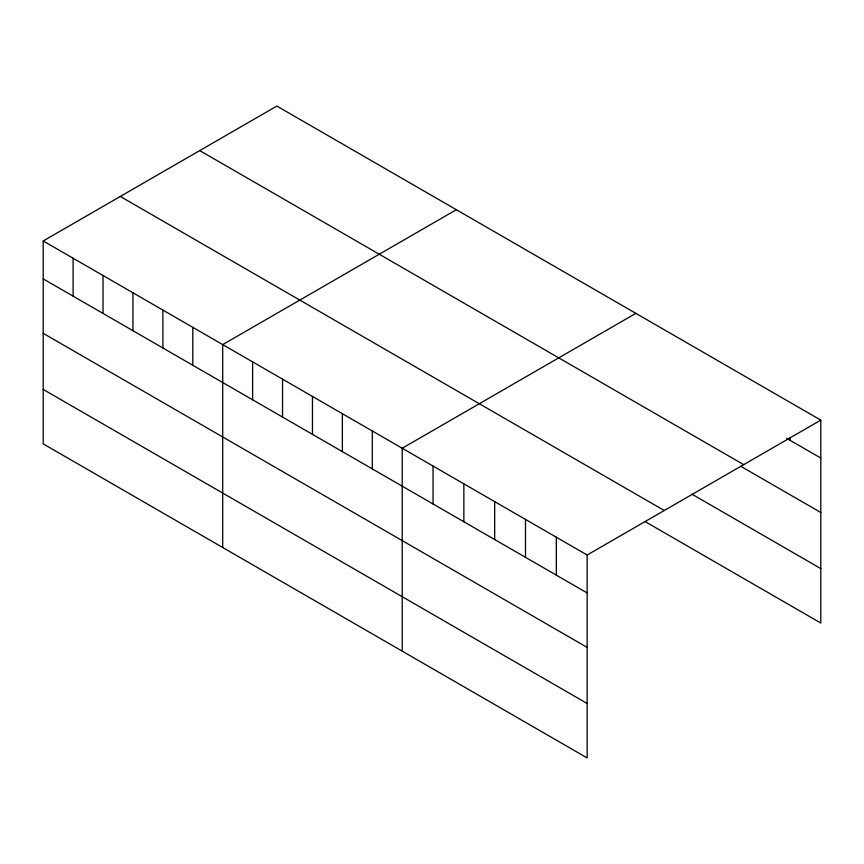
<?xml version="1.0" encoding="UTF-8"?>
<svg xmlns="http://www.w3.org/2000/svg" width="864" height="864" viewBox="0 0 864 864"><rect width="100%" height="100%" fill="white"/><g stroke="black" fill="none" stroke-linecap="round" stroke-linejoin="round"><path stroke-width="1.3" d="M43.2 240.97L587.153 555.023L587.153 757.922L43.2 443.869L43.2 240.97L276.847 106.078L820.8 420.131L820.8 623.03L644.987 521.521M456.354 209.714L222.707 344.606L222.707 547.506M635.85 313.351L402.214 448.243L402.214 651.143M587.153 555.023L820.8 420.131M786.553 438.275L820.8 458.039M199.746 150.595L743.699 464.648M740.891 466.355L820.8 512.492M691.794 494.1L820.8 568.588M120.301 196.452L664.254 510.505M43.2 278.888L587.153 592.942M43.2 333.331L587.153 647.384M43.2 389.426L587.153 703.48M789.977 437.638L789.977 440.251M556.33 537.224L556.33 575.143M525.506 519.426L525.506 557.345M494.683 501.638L494.683 539.546M463.86 483.84L463.86 521.748M433.037 466.042L433.037 503.96M372.298 430.974L372.298 468.882M342.371 413.705L342.371 451.613M312.455 396.425L312.455 434.344M282.539 379.156L282.539 417.074M252.623 361.886L252.623 399.794M192.791 327.337L192.791 365.256M162.875 310.068L162.875 347.976M132.948 292.788L132.948 330.707M103.032 275.519L103.032 313.438M73.116 258.25L73.116 296.158"/></g></svg>
